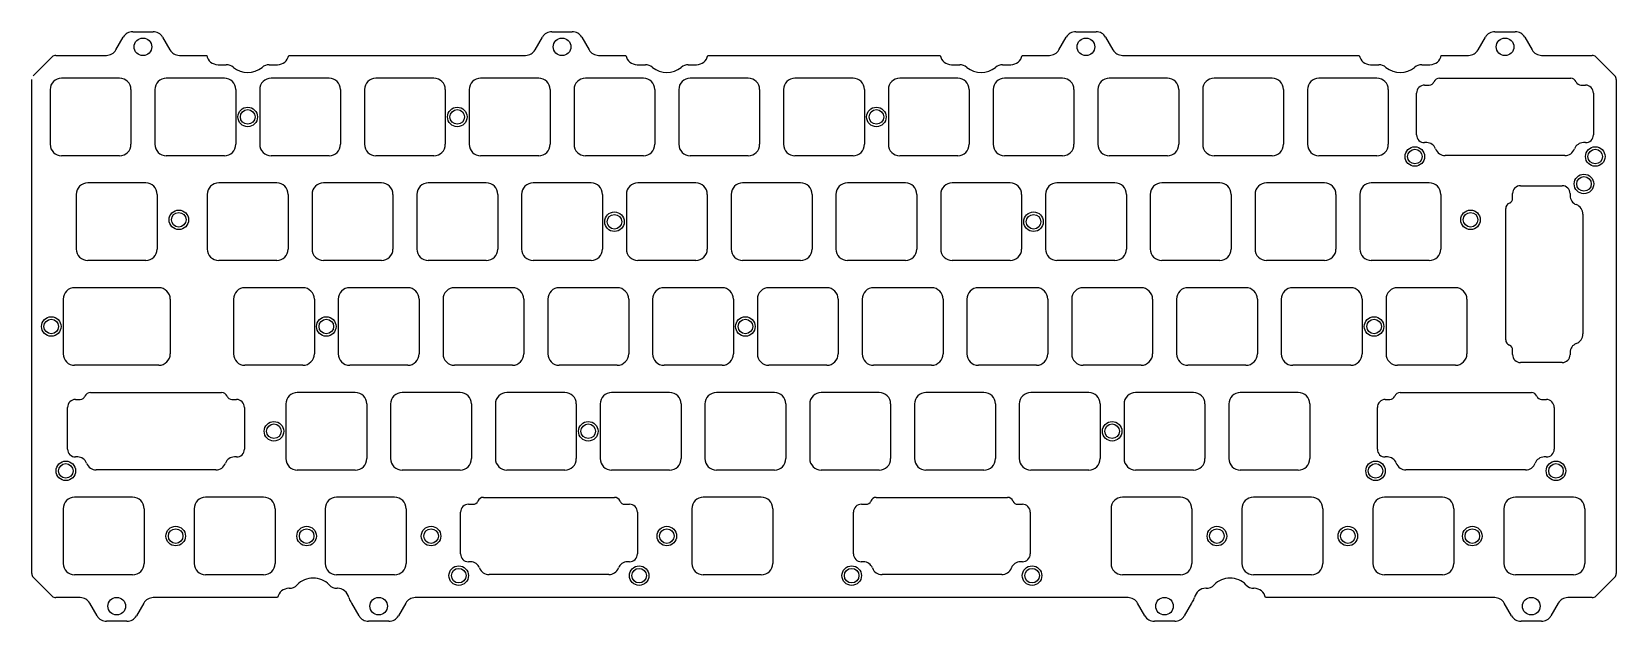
# Model space of a CAD drawing. Header units: millimetres. Extents: x -11 to 277, y -92 to 16.
import ezdxf

# ---------------------------------------------------------------- set-up
doc = ezdxf.new("R2010")
doc.units = ezdxf.units.MM
doc.layers.add('BLACK', color=7, linetype='CONTINUOUS')

msp = doc.modelspace()

# ---------------------------------------------------------------- linework, layer by layer
at = {"layer": 'BLACK', "linetype": 'Continuous'}
for p, q in [((4.619745, 12.200004), (5.947648, 14.5)), ((7.6797, 15.5), (11.3703, 15.5)), ((13.102349, 14.499999), (14.43249, 12.196129)), ((80.819745, 12.200004), (82.147648, 14.5)), ((83.8797, 15.5), (87.5703, 15.5)), ((89.302349, 14.499999), (90.63249, 12.196129)), ((176.069739, 12.200008), (177.397641, 14.500004)), ((179.129699, 15.500013), (182.820299, 15.500014)), ((184.55567, 14.494258), (185.88342, 12.194528)), ((252.269747, 12.200045), (253.597632, 14.50001)), ((255.329699, 15.500035), (259.020299, 15.500036)), ((255.329699, 15.500019), (255.329699, 15.500035)), ((260.752346, 14.500036), (262.080274, 12.2)), ((-10.407109, 7.492891), (-6.992892, 10.907108)), ((-6.28579, 11.2), (2.887692, 11.2)), ((16.1623, 11.2), (21.113448, 11.2)), ((23.175, 9.5), (24.6704, 9.5)), ((32.4797, 9.499993), (32.4797, 9.5)), ((32.4797, 9.5), (33.975, 9.5)), ((36.036551, 11.2), (79.087692, 11.2)), ((92.3623, 11.2), (97.313448, 11.2)), ((99.375, 9.5), (100.8704, 9.5)), ((108.6797, 9.499993), (108.6797, 9.5)), ((108.6797, 9.5), (110.175, 9.5)), ((112.236551, 11.2), (154.463448, 11.2)), ((156.525, 9.5), (158.0204, 9.5)), ((165.8297, 9.499993), (165.8297, 9.5)), ((165.8297, 9.5), (167.325, 9.5)), ((169.386551, 11.2), (174.337683, 11.2)), ((187.6123, 11.2), (230.663448, 11.2)), ((232.725, 9.5), (234.2204, 9.5)), ((242.0297, 9.499993), (242.0297, 9.5)), ((242.0297, 9.5), (243.525, 9.5)), ((245.586551, 11.2), (250.543924, 11.2)), ((263.8123, 11.2), (272.9858, 11.2)), ((273.692893, 10.907107), (277.10705, 7.49295)), ((-10.7, -82.98579), (-10.7, 6.78579)), ((5.275, 7.05), (-5.275001, 7.05)), ((24.325, 7.05), (13.774999, 7.05)), ((43.375, 7.05), (32.824999, 7.05)), ((62.425, 7.05), (51.874999, 7.05)), ((81.475, 7.05), (70.924999, 7.05)), ((100.525, 7.05), (89.974999, 7.05)), ((119.575, 7.05), (109.024999, 7.05)), ((138.625, 7.05), (128.074999, 7.05)), ((157.675, 7.05), (147.124999, 7.05)), ((176.725, 7.05), (166.174999, 7.05)), ((195.775, 7.05), (185.224999, 7.05)), ((214.825, 7.05), (204.274999, 7.05)), ((233.875, 7.05), (223.324999, 7.05)), ((242.536512, 5.77544), (243.390075, 5.77544)), ((243.390075, 5.775452), (243.390075, 5.77544)), ((245.247375, 7.027589), (245.247375, 7.0276)), ((245.247375, 7.0276), (269.102575, 7.0276)), ((270.959775, 5.77544), (271.825375, 5.77544)), ((277.4, 6.785786), (277.4, -82.9858)), ((-7.35, 4.975), (-7.35, -4.975001)), ((7.35, 4.975), (7.35, -4.975)), ((11.7, 4.975), (11.7, -4.975001)), ((26.4, 4.975), (26.4, -4.975)), ((30.75, 4.975), (30.75, -4.975001)), ((45.45, 4.975), (45.45, -4.975)), ((49.8, 4.975), (49.8, -4.975001)), ((64.5, 4.975), (64.5, -4.975)), ((68.85, 4.975), (68.85, -4.975001)), ((83.55, 4.975), (83.55, -4.975)), ((87.9, 4.975), (87.9, -4.975001)), ((102.6, 4.975), (102.6, -4.975)), ((106.95, 4.975), (106.95, -4.975001)), ((121.65, 4.975), (121.65, -4.975)), ((126, 4.975), (126, -4.975001)), ((140.7, 4.975), (140.7, -4.975)), ((145.05, 4.975), (145.05, -4.975001)), ((159.75, 4.975), (159.75, -4.975)), ((164.1, 4.975), (164.1, -4.975001)), ((178.8, 4.975), (178.8, -4.975)), ((183.15, 4.975), (183.15, -4.975001)), ((197.85, 4.975), (197.85, -4.975)), ((202.2, 4.975), (202.2, -4.975001)), ((216.9, 4.975), (216.9, -4.975)), ((221.25, 4.975), (221.25, -4.975001)), ((235.95, 4.975), (235.95, -4.975)), ((241.099485, -3.25044), (241.099485, 4.3503)), ((273.250365, 4.35044), (273.250365, -3.2504)), ((242.928575, -4.67544), (242.524475, -4.67544)), ((271.813458, -4.67544), (271.421325, -4.67544)), ((5.275, -7.05), (-5.275, -7.05)), ((24.325, -7.05), (13.775, -7.05)), ((43.375, -7.05), (32.825, -7.05)), ((62.425, -7.05), (51.875, -7.05)), ((81.475, -7.05), (70.925, -7.05)), ((100.525, -7.05), (89.975, -7.05)), ((119.575, -7.05), (109.025, -7.05)), ((138.625, -7.05), (128.075, -7.05)), ((157.675, -7.05), (147.125, -7.05)), ((176.725, -7.05), (166.175, -7.05)), ((195.775, -7.05), (185.225, -7.05)), ((214.825, -7.05), (204.275, -7.05)), ((233.875, -7.05), (223.325, -7.05)), ((268.050425, -7.01191), (246.299575, -7.01191)), ((-2.587499, -14.075), (-2.587499, -24.025001)), ((10.037501, -12), (-0.5125, -12)), ((12.112501, -14.075), (12.112501, -24.025)), ((21.225, -14.075), (21.225, -24.025001)), ((33.85, -12), (23.299999, -12)), ((35.925, -14.075), (35.925, -24.025)), ((40.275, -14.075), (40.275, -24.025001)), ((52.9, -12), (42.349999, -12)), ((54.975, -14.075), (54.975, -24.025)), ((59.325, -14.075), (59.325, -24.025001)), ((71.95, -12), (61.399999, -12)), ((74.025, -14.075), (74.025, -24.025)), ((78.375, -14.075), (78.375, -24.025001)), ((91, -12), (80.449999, -12)), ((93.075, -14.075), (93.075, -24.025)), ((97.425, -14.075), (97.425, -24.025001)), ((110.05, -12), (99.499999, -12)), ((112.125, -14.075), (112.125, -24.025)), ((116.475, -14.075), (116.475, -24.025001)), ((129.1, -12), (118.549999, -12)), ((131.175, -14.075), (131.175, -24.025)), ((135.525, -14.075), (135.525, -24.025001)), ((148.15, -12), (137.599999, -12)), ((150.225, -14.075), (150.225, -24.025)), ((154.575, -14.075), (154.575, -24.025001)), ((167.2, -12), (156.649999, -12)), ((169.275, -14.075), (169.275, -24.025)), ((173.625, -14.075), (173.625, -24.025001)), ((186.25, -12), (175.699999, -12)), ((188.325, -14.075), (188.325, -24.025)), ((192.675, -14.075), (192.675, -24.025001)), ((205.3, -12), (194.749999, -12)), ((207.375, -14.075), (207.375, -24.025)), ((211.725, -14.075), (211.725, -24.025001)), ((224.35, -12), (213.799999, -12)), ((226.425, -14.075), (226.425, -24.025)), ((230.775, -14.075), (230.775, -24.025001)), ((243.4, -12), (232.849999, -12)), ((245.475, -14.075), (245.475, -24.025)), ((258.54331, -14.790225), (258.54331, -13.924625)), ((259.96831, -12.499635), (267.56915, -12.499635)), ((268.99419, -13.936542), (268.99419, -14.328675)), ((257.29115, -40.502625), (257.29115, -16.647425)), ((271.33066, -17.699575), (271.33066, -39.450425)), ((10.037501, -26.1), (-0.512499, -26.1)), ((33.85, -26.1), (23.3, -26.1)), ((52.9, -26.1), (42.35, -26.1)), ((71.95, -26.1), (61.4, -26.1)), ((91, -26.1), (80.45, -26.1)), ((110.05, -26.1), (99.5, -26.1)), ((129.1, -26.1), (118.55, -26.1)), ((148.15, -26.1), (137.6, -26.1)), ((167.2, -26.1), (156.65, -26.1)), ((186.25, -26.1), (175.7, -26.1)), ((205.3, -26.1), (194.75, -26.1)), ((224.35, -26.1), (213.8, -26.1)), ((243.4, -26.1), (232.85, -26.1)), ((12.41875, -31.05), (-2.893751, -31.05)), ((38.6125, -31.05), (28.062499, -31.05)), ((57.6625, -31.05), (47.112499, -31.05)), ((76.7125, -31.05), (66.162499, -31.05)), ((95.7625, -31.05), (85.212499, -31.05)), ((114.8125, -31.05), (104.262499, -31.05)), ((133.8625, -31.05), (123.312499, -31.05)), ((152.9125, -31.05), (142.362499, -31.05)), ((171.9625, -31.05), (161.412499, -31.05)), ((191.0125, -31.05), (180.462499, -31.05)), ((210.0625, -31.05), (199.512499, -31.05)), ((229.1125, -31.05), (218.562499, -31.05)), ((248.1625, -31.05), (237.612499, -31.05)), ((-4.96875, -33.125), (-4.96875, -43.075001)), ((14.49375, -33.125), (14.49375, -43.075)), ((25.9875, -33.125), (25.9875, -43.075001)), ((40.6875, -33.125), (40.6875, -43.075)), ((45.0375, -33.125), (45.0375, -43.075001)), ((59.7375, -33.125), (59.7375, -43.075)), ((64.0875, -33.125), (64.0875, -43.075001)), ((78.7875, -33.125), (78.7875, -43.075)), ((83.1375, -33.125), (83.1375, -43.075001)), ((97.8375, -33.125), (97.8375, -43.075)), ((102.1875, -33.125), (102.1875, -43.075001)), ((116.8875, -33.125), (116.8875, -43.075)), ((121.2375, -33.125), (121.2375, -43.075001)), ((135.9375, -33.125), (135.9375, -43.075)), ((140.2875, -33.125), (140.2875, -43.075001)), ((154.9875, -33.125), (154.9875, -43.075)), ((159.3375, -33.125), (159.3375, -43.075001)), ((174.0375, -33.125), (174.0375, -43.075)), ((178.3875, -33.125), (178.3875, -43.075001)), ((193.0875, -33.125), (193.0875, -43.075)), ((197.4375, -33.125), (197.4375, -43.075001)), ((212.1375, -33.125), (212.1375, -43.075)), ((216.4875, -33.125), (216.4875, -43.075001)), ((231.1875, -33.125), (231.1875, -43.075)), ((235.5375, -33.125), (235.5375, -43.075001)), ((250.2375, -33.125), (250.2375, -43.075)), ((257.291161, -40.502625), (257.29115, -40.502625)), ((258.543298, -42.359925), (258.54331, -42.359925)), ((258.54331, -43.213488), (258.54331, -42.359925)), ((268.99419, -42.821425), (268.99419, -43.225525)), ((12.41875, -45.15), (-2.89375, -45.15)), ((38.6125, -45.15), (28.0625, -45.15)), ((57.6625, -45.15), (47.1125, -45.15)), ((76.7125, -45.15), (66.1625, -45.15)), ((95.7625, -45.15), (85.2125, -45.15)), ((114.8125, -45.15), (104.2625, -45.15)), ((133.8625, -45.15), (123.3125, -45.15)), ((152.9125, -45.15), (142.3625, -45.15)), ((171.9625, -45.15), (161.4125, -45.15)), ((191.0125, -45.15), (180.4625, -45.15)), ((210.0625, -45.15), (199.5125, -45.15)), ((229.1125, -45.15), (218.5625, -45.15)), ((248.1625, -45.15), (237.6125, -45.15)), ((267.56919, -44.650515), (259.96845, -44.650515)), ((-2.732238, -51.37456), (-1.878675, -51.37456)), ((-1.878675, -51.374548), (-1.878675, -51.37456)), ((-0.021375, -50.122411), (-0.021375, -50.1224)), ((-0.021375, -50.1224), (23.833825, -50.1224)), ((25.691025, -51.37456), (26.556625, -51.37456)), ((48.1375, -50.1), (37.587499, -50.1)), ((67.1875, -50.1), (56.637499, -50.1)), ((86.2375, -50.1), (75.687499, -50.1)), ((105.2875, -50.1), (94.737499, -50.1)), ((124.3375, -50.1), (113.787499, -50.1)), ((143.3875, -50.1), (132.837499, -50.1)), ((162.4375, -50.1), (151.887499, -50.1)), ((181.4875, -50.1), (170.937499, -50.1)), ((200.5375, -50.1), (189.987499, -50.1)), ((219.5875, -50.1), (209.037499, -50.1)), ((235.392762, -51.37456), (236.246325, -51.37456)), ((236.246325, -51.374548), (236.246325, -51.37456)), ((238.103625, -50.122411), (238.103625, -50.1224)), ((238.103625, -50.1224), (261.958825, -50.1224)), ((263.816025, -51.37456), (264.681625, -51.37456)), ((-4.169265, -60.40044), (-4.169265, -52.7997)), ((27.981615, -52.79956), (27.981615, -60.4004)), ((35.5125, -52.175), (35.5125, -62.125001)), ((50.2125, -52.175), (50.2125, -62.125)), ((54.5625, -52.175), (54.5625, -62.125001)), ((69.2625, -52.175), (69.2625, -62.125)), ((73.6125, -52.175), (73.6125, -62.125001)), ((88.3125, -52.175), (88.3125, -62.125)), ((92.6625, -52.175), (92.6625, -62.125001)), ((107.3625, -52.175), (107.3625, -62.125)), ((111.7125, -52.175), (111.7125, -62.125001)), ((126.4125, -52.175), (126.4125, -62.125)), ((130.7625, -52.175), (130.7625, -62.125001)), ((145.4625, -52.175), (145.4625, -62.125)), ((149.8125, -52.175), (149.8125, -62.125001)), ((164.5125, -52.175), (164.5125, -62.125)), ((168.8625, -52.175), (168.8625, -62.125001)), ((183.5625, -52.175), (183.5625, -62.125)), ((187.9125, -52.175), (187.9125, -62.125001)), ((202.6125, -52.175), (202.6125, -62.125)), ((206.9625, -52.175), (206.9625, -62.125001)), ((221.6625, -52.175), (221.6625, -62.125)), ((233.955735, -60.40044), (233.955735, -52.7997)), ((266.106615, -52.79956), (266.106615, -60.4004)), ((-2.340175, -61.82544), (-2.744275, -61.82544)), ((26.544708, -61.82544), (26.152575, -61.82544)), ((235.784825, -61.82544), (235.380725, -61.82544)), ((264.669708, -61.82544), (264.277575, -61.82544)), ((22.781675, -64.16191), (1.030825, -64.16191)), ((48.1375, -64.2), (37.5875, -64.2)), ((67.1875, -64.2), (56.6375, -64.2)), ((86.2375, -64.2), (75.6875, -64.2)), ((105.2875, -64.2), (94.7375, -64.2)), ((124.3375, -64.2), (113.7875, -64.2)), ((143.3875, -64.2), (132.8375, -64.2)), ((162.4375, -64.2), (151.8875, -64.2)), ((181.4875, -64.2), (170.9375, -64.2)), ((200.5375, -64.2), (189.9875, -64.2)), ((219.5875, -64.2), (209.0375, -64.2)), ((260.906675, -64.16191), (239.155825, -64.16191)), ((-4.96875, -71.225), (-4.96875, -81.175001)), ((7.65625, -69.15), (-2.893751, -69.15)), ((9.73125, -71.225), (9.73125, -81.175)), ((18.84375, -71.225), (18.84375, -81.175001)), ((31.46875, -69.15), (20.918749, -69.15)), ((33.54375, -71.225), (33.54375, -81.175)), ((42.65625, -71.225), (42.65625, -81.175001)), ((55.28125, -69.15), (44.731249, -69.15)), ((57.35625, -71.225), (57.35625, -81.175)), ((67.268235, -79.45044), (67.268235, -71.8497)), ((68.705262, -70.42456), (69.558825, -70.42456)), ((69.558825, -70.424548), (69.558825, -70.42456)), ((71.416125, -69.172411), (71.416125, -69.1724)), ((71.416125, -69.1724), (95.271325, -69.1724)), ((97.128525, -70.42456), (97.994125, -70.42456)), ((99.419115, -71.84956), (99.419115, -79.4504)), ((109.33125, -71.225), (109.33125, -81.175001)), ((121.95625, -69.15), (111.406249, -69.15)), ((124.03125, -71.225), (124.03125, -81.175)), ((138.705735, -79.45044), (138.705735, -71.8497)), ((140.142762, -70.42456), (140.996325, -70.42456)), ((140.996325, -70.424548), (140.996325, -70.42456)), ((142.853625, -69.172411), (142.853625, -69.1724)), ((142.853625, -69.1724), (166.708825, -69.1724)), ((168.566025, -70.42456), (169.431625, -70.42456)), ((170.856615, -71.84956), (170.856615, -79.4504)), ((185.53125, -71.225), (185.53125, -81.175001)), ((198.15625, -69.15), (187.606249, -69.15)), ((200.23125, -71.225), (200.23125, -81.175)), ((209.34375, -71.225), (209.34375, -81.175001)), ((221.96875, -69.15), (211.418749, -69.15)), ((224.04375, -71.225), (224.04375, -81.175)), ((233.15625, -71.225), (233.15625, -81.175001)), ((245.78125, -69.15), (235.231249, -69.15)), ((247.85625, -71.225), (247.85625, -81.175)), ((256.96875, -71.225), (256.96875, -81.175001)), ((269.59375, -69.15), (259.043749, -69.15)), ((271.66875, -71.225), (271.66875, -81.175)), ((7.65625, -83.25), (-2.89375, -83.25)), ((31.46875, -83.25), (20.91875, -83.25)), ((55.28125, -83.25), (44.73125, -83.25)), ((69.097325, -80.87544), (68.693225, -80.87544)), ((94.219175, -83.21191), (72.468325, -83.21191)), ((97.982208, -80.87544), (97.590075, -80.87544)), ((121.95625, -83.25), (111.40625, -83.25)), ((140.534825, -80.87544), (140.130725, -80.87544)), ((165.656675, -83.21191), (143.905825, -83.21191)), ((169.419708, -80.87544), (169.027575, -80.87544)), ((198.15625, -83.25), (187.60625, -83.25)), ((221.96875, -83.25), (211.41875, -83.25)), ((245.78125, -83.25), (235.23125, -83.25)), ((269.59375, -83.25), (259.04375, -83.25)), ((-6.992891, -87.107109), (-10.407108, -83.692892)), ((36.130184, -85.7), (36.0812, -85.7)), ((44.8813, -85.7), (44.8323, -85.7)), ((202.81772, -85.7), (202.761132, -85.7)), ((211.5688, -85.7), (211.5199, -85.7)), ((277.107107, -83.692893), (273.69295, -87.10705)), ((-1.874807, -87.4), (-6.28579, -87.4)), ((1.18515, -90.7), (-0.142756, -88.4)), ((9.667754, -88.400003), (8.33985, -90.7)), ((34.019698, -87.4), (11.399807, -87.4)), ((48.81015, -90.7), (47.482246, -88.400003)), ((57.292754, -88.400003), (55.96485, -90.7)), ((188.6251, -87.4), (59.024807, -87.4)), ((191.682178, -90.694789), (190.352316, -88.391402)), ((200.167749, -88.400028), (198.839841, -90.700035)), ((255.3002, -87.4), (213.630352, -87.4)), ((258.360184, -90.699981), (257.028199, -88.392917)), ((266.842755, -88.400004), (265.514835, -90.700032)), ((272.985786, -87.4), (268.574809, -87.4)), ((1.185149, -90.7), (1.18515, -90.7)), ((6.6078, -91.7), (2.9172, -91.7)), ((48.810149, -90.7), (48.81015, -90.7)), ((54.2328, -91.7), (50.5422, -91.7)), ((197.107824, -91.699976), (193.417201, -91.699977)), ((263.782901, -91.699963), (260.092201, -91.699964))]:
    msp.add_line(p, q, dxfattribs=at)
at = {"layer": 'BLACK'}
for centre, radius in [((9.524999, 12.75), 1.6), ((85.724999, 12.75), 1.6), ((180.974996, 12.750014), 1.6), ((257.174996, 12.750035), 1.6), ((28.575, 0), 1.775), ((28.575, 0), 1.325), ((66.675, 0), 1.775), ((66.675, 0), 1.325), ((142.875, 0), 1.775), ((142.875, 0), 1.325), ((240.775, -7.2), 1.775), ((273.575, -7.2), 1.775), ((240.775, -7.2), 1.325), ((273.575, -7.2), 1.325), ((271.51875, -12.175), 1.775), ((271.51875, -12.175), 1.325), ((16.04875, -18.7), 1.775), ((95.25, -19.05), 1.775), ((171.45, -19.05), 1.775), ((250.9012, -18.7), 1.775), ((16.04875, -18.7), 1.325), ((95.25, -19.05), 1.325), ((171.45, -19.05), 1.325), ((250.9012, -18.7), 1.325), ((-7.14375, -38.1), 1.775), ((-7.14375, -38.1), 1.325), ((42.8625, -38.1), 1.775), ((42.8625, -38.1), 1.325), ((119.0625, -38.1), 1.775), ((119.0625, -38.1), 1.325), ((233.35625, -38.1), 1.775), ((233.35625, -38.1), 1.325), ((33.3375, -57.15), 1.775), ((33.3375, -57.15), 1.325), ((90.4875, -57.15), 1.775), ((90.4875, -57.15), 1.325), ((185.7375, -57.15), 1.775), ((185.7375, -57.15), 1.325), ((-4.49375, -64.35), 1.775), ((-4.49375, -64.35), 1.325), ((233.63125, -64.35), 1.775), ((233.63125, -64.35), 1.325), ((266.43125, -64.35), 1.775), ((266.43125, -64.35), 1.325), ((15.478125, -76.2), 1.775), ((15.478125, -76.2), 1.325), ((39.290625, -76.2), 1.775), ((39.290625, -76.2), 1.325), ((61.9125, -76.2), 1.775), ((61.9125, -76.2), 1.325), ((104.775, -76.2), 1.775), ((104.775, -76.2), 1.325), ((204.7875, -76.2), 1.775), ((204.7875, -76.2), 1.325), ((228.6, -76.2), 1.775), ((228.6, -76.2), 1.325), ((251.221875, -76.2), 1.775), ((251.221875, -76.2), 1.325), ((66.94375, -83.4), 1.775), ((66.94375, -83.4), 1.325), ((99.74375, -83.4), 1.775), ((99.74375, -83.4), 1.325), ((138.38125, -83.4), 1.775), ((138.38125, -83.4), 1.325), ((171.18125, -83.4), 1.775), ((171.18125, -83.4), 1.325), ((4.7625, -88.95), 1.6), ((52.3875, -88.95), 1.6), ((195.262524, -88.949977), 1.6), ((261.937524, -88.949963), 1.6)]:
    msp.add_circle(centre, radius, dxfattribs=at)
for centre, radius, start, end in [((7.6797, 13.5), 2.000001, 90, 150.00001708), ((11.3703, 13.50001), 1.99999, 29.99975298, 90), ((83.87965, 13.5), 1.999958, 89.99856761, 149.99930087), ((87.57035, 13.5), 2, 30.0007173, 90.00143239), ((179.12975, 13.5), 2.000052, 90.00146103, 150.00073429), ((182.82025, 13.5), 2.000014, 29.80928717, 89.99859626), ((255.32965, 13.5), 1.999977, 89.99859627, 149.99928196), ((259.02035, 13.5001), 1.999936, 29.9991972, 90.00146109), ((2.8877, 13.19999), 1.999988, 269.99977082, 330.00026415), ((16.16225, 13.2), 2, 210.12885504, 270.00143239), ((79.08765, 13.2), 2.000036, 270.00120321, 330.00073224), ((92.36225, 13.2), 2, 210.12885504, 270.00143239), ((174.33765, 13.2), 2.000029, 270.00094538, 330.00074553), ((187.61235, 13.2), 2, 210.1804579, 269.99856761), ((250.53765, 13.2001), 2.000068, 270.17972728, 329.99929714), ((263.81225, 13.1999), 1.9999, 209.99859048, 270.00143247), ((-6.28579, 10.20001), 0.99999, 90, 135.00016206), ((23.175, 11.6), 2.1, 190.98057965, 270), ((24.67045, 7.5002), 1.9998, 49.39826096, 90.00143254), ((28.575, 12.055634), 3.999999, 229.40009898, 310.59990102), ((32.47965, 7.4999), 2.000085, 89.99856767, 130.59832108), ((33.97505, 11.6), 2.099949, 269.99863581, 349.0191553), ((99.37495, 11.6), 2.1, 190.9808395, 270.00136419), ((100.87045, 7.5002), 1.9998, 49.39826096, 90.00143254), ((104.775, 12.055634), 3.999999, 229.40009898, 310.59990102), ((108.67965, 7.4999), 2.000085, 89.99856767, 130.59832108), ((110.17505, 11.6), 2.099949, 269.99863581, 349.0191553), ((156.52495, 11.6), 2.1, 190.9808395, 270.00136419), ((158.02045, 7.5002), 1.9998, 49.39826096, 90.00143254), ((161.925, 12.055634), 3.999999, 229.40009898, 310.59990102), ((165.82965, 7.4999), 2.000085, 89.99856767, 130.59832108), ((167.32505, 11.6), 2.099949, 269.99863581, 349.0191553), ((232.72495, 11.6), 2.1, 190.9808395, 270.00136419), ((234.22045, 7.5002), 1.9998, 49.39826096, 90.00143254), ((238.125, 12.055634), 3.999999, 229.40009898, 310.59990102), ((242.02965, 7.4999), 2.000085, 89.99856767, 130.59832108), ((243.52505, 11.6), 2.099949, 269.99863581, 349.0191553), ((272.98585, 10.2001), 0.9999, 44.99854132, 90.00286508), ((-5.275001, 4.975001), 2.074999, 90, 180.00002761), ((5.275, 4.975), 2.075, 0, 90), ((13.774999, 4.975001), 2.074999, 90, 180.00002761), ((24.325, 4.975), 2.075, 0, 90), ((32.824999, 4.975001), 2.074999, 90, 180.00002761), ((43.375, 4.975), 2.075, 0, 90), ((51.875, 4.975), 2.075, 90.00002761, 180), ((62.425, 4.975), 2.075, 0, 90), ((70.924999, 4.975001), 2.074999, 90, 180.00002761), ((81.475, 4.975), 2.075, 0, 90), ((89.975, 4.975), 2.075, 90.00002761, 180), ((100.525, 4.975), 2.075, 0, 90), ((109.024999, 4.975001), 2.074999, 90, 180.00002761), ((119.575, 4.975), 2.075, 0, 90), ((128.075, 4.975), 2.075, 90.00002761, 180), ((138.625, 4.975), 2.075, 0, 90), ((147.125, 4.975), 2.075, 90.00002761, 180), ((157.675, 4.975), 2.075, 0, 90), ((166.175, 4.975), 2.075, 90.00002761, 180), ((176.725, 4.975), 2.075, 0, 90), ((185.225, 4.975), 2.075, 90.00002761, 180), ((195.775, 4.975), 2.075, 0, 90), ((204.275, 4.975), 2.075, 90.00002761, 180), ((214.825, 4.975), 2.075, 0, 90), ((223.324999, 4.975001), 2.074999, 90, 180.00002761), ((233.875, 4.975), 2.075, 0, 90), ((242.524645, 4.350329), 1.42516, 89.52290502, 180.00116589), ((243.390076, 6.7039), 0.928448, 269.99993829, 337.97487728), ((245.247344, 5.952545), 1.075044, 89.99834782, 157.973763), ((269.1026, 5.9527), 1.0749, 22.0204571, 90.00133258), ((270.9598, 6.7039), 0.92846, 202.02452102, 269.99845724), ((271.8254, 4.3505), 1.42494, 359.99758749, 90.00100523), ((276.39995, 6.7858), 1.000026, 359.9991979, 45.00202566), ((-5.275001, -4.975001), 2.074999, 180, 270.00002761), ((5.275, -4.975), 2.075, 270, 0), ((13.774999, -4.975001), 2.074999, 180, 270.00002761), ((24.325, -4.975), 2.075, 270, 0), ((32.824999, -4.975001), 2.074999, 180, 270.00002761), ((43.375, -4.975), 2.075, 270, 0), ((51.875, -4.975), 2.075, 180.00002761, 270), ((62.425, -4.975), 2.075, 270, 0), ((70.924999, -4.975001), 2.074999, 180, 270.00002761), ((81.475, -4.975), 2.075, 270, 0), ((89.975, -4.975), 2.075, 180.00002761, 270), ((100.525, -4.975), 2.075, 270, 0), ((109.024999, -4.975001), 2.074999, 180, 270.00002761), ((119.575, -4.975), 2.075, 270, 0), ((128.075, -4.975), 2.075, 180.00002761, 270), ((138.625, -4.975), 2.075, 270, 0), ((147.125, -4.975), 2.075, 180.00002761, 270), ((157.675, -4.975), 2.075, 270, 0), ((166.175, -4.975), 2.075, 180.00002761, 270), ((176.725, -4.975), 2.075, 270, 0), ((185.225, -4.975), 2.075, 180.00002761, 270), ((195.775, -4.975), 2.075, 270, 0), ((204.275, -4.975), 2.075, 180.00002761, 270), ((214.825, -4.975), 2.075, 270, 0), ((223.324999, -4.975001), 2.074999, 180, 270.00002761), ((233.875, -4.975), 2.075, 270, 0), ((242.524439, -3.250486), 1.424954, 179.99815039, 270.00144752), ((242.928624, -6.400243), 1.724803, 20.54306333, 90.00162772), ((271.42132, -6.40036), 1.72492, 89.99983392, 159.45458763), ((271.82521, -3.25033), 1.425155, 269.52752788, 359.99718578), ((246.299534, -5.136811), 1.875099, 200.54912503, 270.0012528), ((268.05044, -5.13697), 1.87494, 269.99954162, 339.45391569), ((-0.5125, -14.074999), 2.074999, 90, 180.00002761), ((10.037501, -14.075), 2.075, 0, 90), ((23.299999, -14.074999), 2.074999, 90, 180.00002761), ((33.85, -14.075), 2.075, 0, 90), ((42.349999, -14.074999), 2.074999, 90, 180.00002761), ((52.9, -14.075), 2.075, 0, 90), ((61.399999, -14.074999), 2.074999, 90, 180.00002761), ((71.95, -14.075), 2.075, 0, 90), ((80.449999, -14.074999), 2.074999, 90, 180.00002761), ((91, -14.075), 2.075, 0, 90), ((99.499999, -14.074999), 2.074999, 90, 180.00002761), ((110.05, -14.075), 2.075, 0, 90), ((118.549999, -14.074999), 2.074999, 90, 180.00002761), ((129.1, -14.075), 2.075, 0, 90), ((137.599999, -14.074999), 2.074999, 90, 180.00002761), ((148.15, -14.075), 2.075, 0, 90), ((156.649999, -14.074999), 2.074999, 90, 180.00002761), ((167.2, -14.075), 2.075, 0, 90), ((175.699999, -14.074999), 2.074999, 90, 180.00002761), ((186.25, -14.075), 2.075, 0, 90), ((194.749999, -14.074999), 2.074999, 90, 180.00002761), ((205.3, -14.075), 2.075, 0, 90), ((213.799999, -14.074999), 2.074999, 90, 180.00002761), ((224.35, -14.075), 2.075, 0, 90), ((232.849999, -14.074999), 2.074999, 90, 180.00002761), ((243.4, -14.075), 2.075, 0, 90), ((259.96825, -13.9246), 1.42494, 89.99758749, 180.00100523), ((267.56908, -13.92479), 1.425155, 359.52752788, 89.99718578), ((270.71911, -14.32868), 1.72492, 179.99983392, 249.45458763), ((258.36605, -16.6474), 1.0749, 112.0204571, 180.00133258), ((257.61485, -14.7902), 0.92846, 292.02452102, 359.99845724), ((269.45572, -17.69956), 1.87494, 359.99954162, 69.45391569), ((-0.5125, -24.025001), 2.074999, 180, 270.00002761), ((10.037501, -24.025), 2.075, 270, 0), ((23.299999, -24.025001), 2.074999, 180, 270.00002761), ((33.85, -24.025), 2.075, 270, 0), ((42.349999, -24.025001), 2.074999, 180, 270.00002761), ((52.9, -24.025), 2.075, 270, 0), ((61.399999, -24.025001), 2.074999, 180, 270.00002761), ((71.95, -24.025), 2.075, 270, 0), ((80.449999, -24.025001), 2.074999, 180, 270.00002761), ((91, -24.025), 2.075, 270, 0), ((99.499999, -24.025001), 2.074999, 180, 270.00002761), ((110.05, -24.025), 2.075, 270, 0), ((118.549999, -24.025001), 2.074999, 180, 270.00002761), ((129.1, -24.025), 2.075, 270, 0), ((137.599999, -24.025001), 2.074999, 180, 270.00002761), ((148.15, -24.025), 2.075, 270, 0), ((156.649999, -24.025001), 2.074999, 180, 270.00002761), ((167.2, -24.025), 2.075, 270, 0), ((175.699999, -24.025001), 2.074999, 180, 270.00002761), ((186.25, -24.025), 2.075, 270, 0), ((194.749999, -24.025001), 2.074999, 180, 270.00002761), ((205.3, -24.025), 2.075, 270, 0), ((213.799999, -24.025001), 2.074999, 180, 270.00002761), ((224.35, -24.025), 2.075, 270, 0), ((232.849999, -24.025001), 2.074999, 180, 270.00002761), ((243.4, -24.025), 2.075, 270, 0), ((-2.893751, -33.124999), 2.074999, 90, 180.00002761), ((12.41875, -33.125), 2.075, 0, 90), ((28.062499, -33.124999), 2.074999, 90, 180.00002761), ((38.6125, -33.125), 2.075, 0, 90), ((47.112499, -33.124999), 2.074999, 90, 180.00002761), ((57.6625, -33.125), 2.075, 0, 90), ((66.162499, -33.124999), 2.074999, 90, 180.00002761), ((76.7125, -33.125), 2.075, 0, 90), ((85.212499, -33.124999), 2.074999, 90, 180.00002761), ((95.7625, -33.125), 2.075, 0, 90), ((104.262499, -33.124999), 2.074999, 90, 180.00002761), ((114.8125, -33.125), 2.075, 0, 90), ((123.312499, -33.124999), 2.074999, 90, 180.00002761), ((133.8625, -33.125), 2.075, 0, 90), ((142.362499, -33.124999), 2.074999, 90, 180.00002761), ((152.9125, -33.125), 2.075, 0, 90), ((161.412499, -33.124999), 2.074999, 90, 180.00002761), ((171.9625, -33.125), 2.075, 0, 90), ((180.462499, -33.124999), 2.074999, 90, 180.00002761), ((191.0125, -33.125), 2.075, 0, 90), ((199.512499, -33.124999), 2.074999, 90, 180.00002761), ((210.0625, -33.125), 2.075, 0, 90), ((218.562499, -33.124999), 2.074999, 90, 180.00002761), ((229.1125, -33.125), 2.075, 0, 90), ((237.612499, -33.124999), 2.074999, 90, 180.00002761), ((248.1625, -33.125), 2.075, 0, 90), ((269.455561, -39.450466), 1.875099, 290.54912503, 0.0012528), ((-2.893751, -43.075001), 2.074999, 180, 270.00002761), ((12.41875, -43.075), 2.075, 270, 0), ((28.062499, -43.075001), 2.074999, 180, 270.00002761), ((38.6125, -43.075), 2.075, 270, 0), ((47.112499, -43.075001), 2.074999, 180, 270.00002761), ((57.6625, -43.075), 2.075, 270, 0), ((66.162499, -43.075001), 2.074999, 180, 270.00002761), ((76.7125, -43.075), 2.075, 270, 0), ((85.212499, -43.075001), 2.074999, 180, 270.00002761), ((95.7625, -43.075), 2.075, 270, 0), ((104.262499, -43.075001), 2.074999, 180, 270.00002761), ((114.8125, -43.075), 2.075, 270, 0), ((123.312499, -43.075001), 2.074999, 180, 270.00002761), ((133.8625, -43.075), 2.075, 270, 0), ((142.362499, -43.075001), 2.074999, 180, 270.00002761), ((152.9125, -43.075), 2.075, 270, 0), ((161.412499, -43.075001), 2.074999, 180, 270.00002761), ((171.9625, -43.075), 2.075, 270, 0), ((180.462499, -43.075001), 2.074999, 180, 270.00002761), ((191.0125, -43.075), 2.075, 270, 0), ((199.512499, -43.075001), 2.074999, 180, 270.00002761), ((210.0625, -43.075), 2.075, 270, 0), ((218.562499, -43.075001), 2.074999, 180, 270.00002761), ((229.1125, -43.075), 2.075, 270, 0), ((237.612499, -43.075001), 2.074999, 180, 270.00002761), ((248.1625, -43.075), 2.075, 270, 0), ((258.366205, -40.502656), 1.075044, 179.99834782, 247.973763), ((257.61485, -42.359924), 0.928448, 359.99993829, 67.97487728), ((259.968421, -43.225355), 1.42516, 179.52290502, 270.00116589), ((270.718993, -42.821376), 1.724803, 110.54306333, 180.00162772), ((267.569236, -43.225561), 1.424954, 269.99815039, 0.00144752), ((-2.744183, -52.799592), 1.425082, 89.51974267, 180.00434217), ((-1.878626, -50.446171), 0.928376, 269.99697591, 337.97782841), ((-0.021476, -51.197351), 1.07494, 89.99461656, 157.97750247), ((23.83379, -51.19739), 1.07499, 22.02370504, 89.99813454), ((25.69105, -50.4461), 0.92846, 202.02452102, 269.99845724), ((26.55665, -52.7995), 1.42494, 359.99758749, 90.00100523), ((37.587499, -52.174999), 2.074999, 90, 180.00002761), ((48.1375, -52.175), 2.075, 0, 90), ((56.637499, -52.174999), 2.074999, 90, 180.00002761), ((67.1875, -52.175), 2.075, 0, 90), ((75.687499, -52.174999), 2.074999, 90, 180.00002761), ((86.2375, -52.175), 2.075, 0, 90), ((94.737499, -52.174999), 2.074999, 90, 180.00002761), ((105.2875, -52.175), 2.075, 0, 90), ((113.787499, -52.174999), 2.074999, 90, 180.00002761), ((124.3375, -52.175), 2.075, 0, 90), ((132.837499, -52.174999), 2.074999, 90, 180.00002761), ((143.3875, -52.175), 2.075, 0, 90), ((151.887499, -52.174999), 2.074999, 90, 180.00002761), ((162.4375, -52.175), 2.075, 0, 90), ((170.937499, -52.174999), 2.074999, 90, 180.00002761), ((181.4875, -52.175), 2.075, 0, 90), ((189.987499, -52.174999), 2.074999, 90, 180.00002761), ((200.5375, -52.175), 2.075, 0, 90), ((209.037499, -52.174999), 2.074999, 90, 180.00002761), ((219.5875, -52.175), 2.075, 0, 90), ((235.380895, -52.799671), 1.42516, 89.52290502, 180.00116589), ((236.246326, -50.4461), 0.928448, 269.99993829, 337.97487728), ((238.103594, -51.197455), 1.075044, 89.99834782, 157.973763), ((261.95885, -51.1973), 1.0749, 22.0204571, 90.00133258), ((263.81605, -50.4461), 0.92846, 202.02452102, 269.99845724), ((264.68165, -52.7995), 1.42494, 359.99758749, 90.00100523), ((-2.744264, -60.400439), 1.425001, 180.00004021, 269.99955772), ((26.55649, -60.40036), 1.425125, 269.52631186, 359.99839184), ((235.380689, -60.400486), 1.424954, 179.99815039, 270.00144752), ((264.68146, -60.40033), 1.425155, 269.52752788, 359.99718578), ((-2.340199, -63.550348), 1.724908, 20.54547839, 89.9992028), ((1.030712, -62.286915), 1.874995, 200.54692151, 270.00345303), ((22.78159, -62.28683), 1.875082, 270.0025973, 339.45098232), ((26.15258, -63.55038), 1.724936, 90.00016608, 159.45408213), ((37.587499, -62.125001), 2.074999, 180, 270.00002761), ((48.1375, -62.125), 2.075, 270, 0), ((56.637499, -62.125001), 2.074999, 180, 270.00002761), ((67.1875, -62.125), 2.075, 270, 0), ((75.687499, -62.125001), 2.074999, 180, 270.00002761), ((86.2375, -62.125), 2.075, 270, 0), ((94.737499, -62.125001), 2.074999, 180, 270.00002761), ((105.2875, -62.125), 2.075, 270, 0), ((113.787499, -62.125001), 2.074999, 180, 270.00002761), ((124.3375, -62.125), 2.075, 270, 0), ((132.837499, -62.125001), 2.074999, 180, 270.00002761), ((143.3875, -62.125), 2.075, 270, 0), ((151.887499, -62.125001), 2.074999, 180, 270.00002761), ((162.4375, -62.125), 2.075, 270, 0), ((170.937499, -62.125001), 2.074999, 180, 270.00002761), ((181.4875, -62.125), 2.075, 270, 0), ((189.987499, -62.125001), 2.074999, 180, 270.00002761), ((200.5375, -62.125), 2.075, 270, 0), ((209.037499, -62.125001), 2.074999, 180, 270.00002761), ((219.5875, -62.125), 2.075, 270, 0), ((235.784874, -63.550243), 1.724803, 20.54306333, 90.00162772), ((239.155784, -62.286811), 1.875099, 200.54912503, 270.0012528), ((260.90669, -62.28697), 1.87494, 269.99954162, 339.45391569), ((264.27757, -63.55036), 1.72492, 89.99983392, 159.45458763), ((-2.893746, -71.225004), 2.075004, 90.00013806, 179.99988955), ((7.65625, -71.225), 2.075, 0, 90), ((20.918754, -71.225004), 2.075004, 90.00013806, 179.99988955), ((31.46875, -71.225), 2.075, 0, 90), ((44.731254, -71.225004), 2.075004, 90.00013806, 179.99988955), ((55.28125, -71.225), 2.075, 0, 90), ((68.693317, -71.849592), 1.425082, 89.51974267, 180.00434217), ((69.558874, -69.496171), 0.928376, 269.99697591, 337.97782841), ((71.416024, -70.247351), 1.07494, 89.99461656, 157.97750247), ((95.27129, -70.24739), 1.07499, 22.02370504, 89.99813454), ((97.12855, -69.4961), 0.92846, 202.02452102, 269.99845724), ((97.99415, -71.8495), 1.42494, 359.99758749, 90.00100523), ((111.406254, -71.225004), 2.075004, 90.00013806, 179.99988955), ((121.95625, -71.225), 2.075, 0, 90), ((140.130817, -71.849592), 1.425082, 89.51974267, 180.00434217), ((140.996374, -69.496171), 0.928376, 269.99697591, 337.97782841), ((142.853524, -70.247351), 1.07494, 89.99461656, 157.97750247), ((166.70879, -70.24739), 1.07499, 22.02370504, 89.99813454), ((168.56605, -69.4961), 0.92846, 202.02452102, 269.99845724), ((169.43165, -71.8495), 1.42494, 359.99758749, 90.00100523), ((187.606254, -71.225004), 2.075004, 90.00013806, 179.99988955), ((198.15625, -71.225), 2.075, 0, 90), ((211.418754, -71.225004), 2.075004, 90.00013806, 179.99988955), ((221.96875, -71.225), 2.075, 0, 90), ((235.231254, -71.225004), 2.075004, 90.00013806, 179.99988955), ((245.78125, -71.225), 2.075, 0, 90), ((259.043754, -71.225004), 2.075004, 90.00013806, 179.99988955), ((269.59375, -71.225), 2.075, 0, 90), ((68.693236, -79.450439), 1.425001, 180.00004021, 269.99955772), ((97.99399, -79.45036), 1.425125, 269.52631186, 359.99839184), ((140.130736, -79.450439), 1.425001, 180.00004021, 269.99955772), ((169.43149, -79.45036), 1.425125, 269.52631186, 359.99839184), ((-9.700006, -82.985789), 0.999994, 180.0000573, 225.00004051), ((-2.893748, -81.174998), 2.075002, 180.00008284, 269.99994478), ((7.65625, -81.175), 2.075, 270, 0), ((20.918752, -81.174998), 2.075002, 180.00008284, 269.99994478), ((31.46875, -81.175), 2.075, 270, 0), ((44.731252, -81.174998), 2.075002, 180.00008284, 269.99994478), ((55.28125, -81.175), 2.075, 270, 0), ((69.097301, -82.600348), 1.724908, 20.54547839, 89.9992028), ((72.468212, -81.336915), 1.874995, 200.54692151, 270.00345303), ((94.21909, -81.33683), 1.875082, 270.0025973, 339.45098232), ((97.59008, -82.60038), 1.724936, 90.00016608, 159.45408213), ((111.406252, -81.174998), 2.075002, 180.00008284, 269.99994478), ((121.95625, -81.175), 2.075, 270, 0), ((140.534801, -82.600348), 1.724908, 20.54547839, 89.9992028), ((143.905712, -81.336915), 1.874995, 200.54692151, 270.00345303), ((165.65659, -81.33683), 1.875082, 270.0025973, 339.45098232), ((169.02758, -82.60038), 1.724936, 90.00016608, 159.45408213), ((187.606252, -81.174998), 2.075002, 180.00008284, 269.99994478), ((198.15625, -81.175), 2.075, 270, 0), ((211.418752, -81.174998), 2.075002, 180.00008284, 269.99994478), ((221.96875, -81.175), 2.075, 270, 0), ((235.231252, -81.174998), 2.075002, 180.00008284, 269.99994478), ((245.78125, -81.175), 2.075, 270, 0), ((259.043752, -81.174998), 2.075002, 180.00008284, 269.99994478), ((269.59375, -81.175), 2.075, 270, 0), ((276.40005, -82.9858), 0.99995, 314.99854142, 0), ((36.0812, -87.79994), 2.099939, 90, 169.02076759), ((36.13015, -83.6999), 2.000094, 270.00097398, 316.48220797), ((40.48125, -87.831371), 4, 43.51636504, 136.48363496), ((44.83225, -83.7001), 1.9999, 223.51560967, 270.00143247), ((44.88135, -87.7999), 2.0999, 12.46471971, 90.00136425), ((202.76875, -87.8), 2.099965, 90.20784635, 167.53232425), ((202.81775, -83.7001), 1.999909, 269.99914052, 316.48510048), ((207.168786, -87.831371), 4, 43.51636504, 136.48363496), ((211.51995, -83.6998), 2.0002, 223.51860689, 269.99856775), ((211.56885, -87.8), 2.1, 10.9808395, 90.00136419), ((-6.28579, -86.40001), 0.99999, 224.99991897, 270), ((-1.87481, -89.4), 2, 29.99995427, 89.99991406), ((11.39985, -89.4), 2.000038, 90.00123186, 150.00072175), ((48.88455, -86.9149), 1.999989, 192.46745335, 218.409841), ((45.75015, -89.4), 2.000034, 29.99927825, 38.40823597), ((59.02485, -89.4), 2.000038, 90.00123186, 150.00072175), ((188.62515, -89.4002), 2.0002, 30.2882196, 90.00143225), ((201.90005, -89.4002), 2.000303, 141.58981951, 149.99931656), ((198.76565, -86.9149), 1.999816, 321.58761377, 347.5322346), ((255.30015, -89.4002), 2.0002, 30.23798915, 89.99856775), ((268.57485, -89.4), 2.000036, 90.00117456, 150.00073224), ((272.98575, -86.3999), 1.000096, 270.00206244, 315.00202552), ((2.9172, -89.7), 2, 209.99999724, 270), ((6.6078, -89.7), 1.999999, 270, 329.99998843), ((50.54225, -89.7), 2, 209.99928106, 269.99856761), ((54.23275, -89.7), 2.000043, 270.00143239, 330.00070461), ((193.41725, -89.7), 1.999977, 209.8274422, 269.99859624), ((197.10785, -89.7001), 1.999916, 269.99925511, 330.00075599), ((260.09215, -89.7), 1.999964, 210.00074342, 270.00146107), ((263.78295, -89.7001), 1.999822, 269.99859616, 329.99931199)]:
    msp.add_arc(centre, radius, start, end, dxfattribs=at)

doc.saveas('drawing.dxf')
